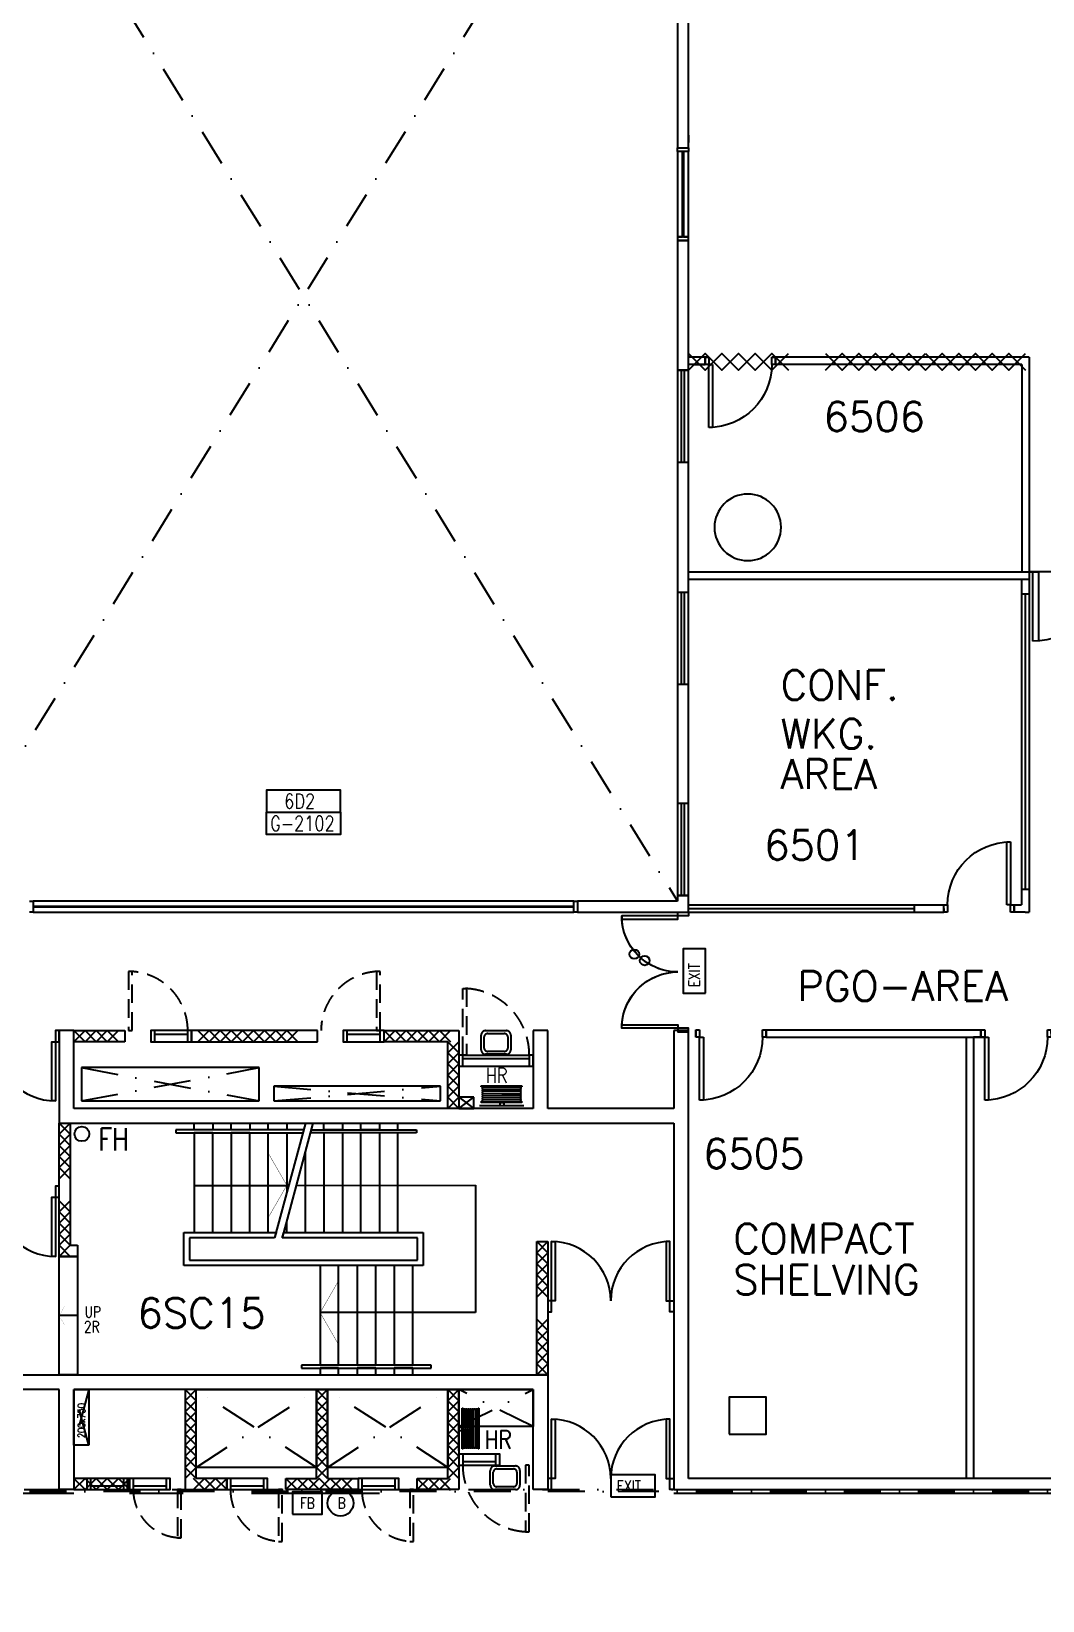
# Model space of a CAD drawing. Header units: millimetres. Extents: x -68474 to 336700, y -113450 to 53663.
# Drawn here: x 104325 to 117983, y -19700 to 1500 of the extents above; entities that cross this region are included whole.
import ezdxf

# ---------------------------------------------------------------- set-up
doc = ezdxf.new("R2010")
doc.units = ezdxf.units.MM
doc.header["$LTSCALE"] = 1000
for name, pattern in [('S3148a$0$DASHDOT', [1, 0.5, -0.25, 0, -0.25]), ('S3148a$0$HIDDEN', [0.375, 0.25, -0.125]), ('s5147a$0$DASHDOT', [1, 0.5, -0.25, 0, -0.25])]:
    doc.linetypes.add(name, pattern=pattern)
for name, color, linetype in [('S3148a$0$10', 7, 'Continuous'), ('S3148a$0$11', 14, 'Continuous'), ('S3148a$0$17', 1, 'Continuous'), ('S3148a$0$20', 7, 'Continuous'), ('S3148a$0$22', 7, 'Continuous'), ('S3148a$0$23', 7, 'Continuous'), ('S3148a$0$25', 7, 'Continuous'), ('S3148a$0$30', 14, 'Continuous'), ('S3148a$0$49', 7, 'Continuous'), ('S3148a$0$56', 7, 'Continuous'), ('S3148a$0$6', 7, 'Continuous'), ('S3148a$0$7', 7, 'Continuous'), ('S3148a$0$bc-n-dr', 7, 'Continuous'), ('S3148a$0$bc-wall', 4, 'Continuous'), ('S3148a$0$NCONWALL', 7, 'Continuous'), ('S3148a$0$ROOM-NO', 4, 'Continuous'), ('s5147a$0$25', 7, 'Continuous'), ('s5147a$0$9', 7, 'Continuous')]:
    doc.layers.add(name, color=color, linetype=linetype)
doc.styles.add('S3148a$0$STANDARD', font='SIMPLEX')

# ---------------------------------------------------------------- blocks, each defined once
blk = doc.blocks.new('S3148a$0$ARROW')
at = {"layer": 'S3148a$0$7', "color": 3, "linetype": 'Continuous', "const_width": 0.005}
blk.add_lwpolyline([(-0.433, 0.25), (0, 0), (0.433, 0.25)], dxfattribs=at)
blk = doc.blocks.new('S3148a$0$D1700B')
at = {"layer": 'S3148a$0$30', "color": 14, "linetype": 'Continuous'}
for points in [[(0, 0), (0.05, 0), (0.05, 0.95), (0.1, 0.95), (0.1, 0.15), (0, 0.15), (0, 0)], [(1.7, 0), (1.65, 0), (1.65, 0.95), (1.6, 0.95), (1.6, 0.15), (1.7, 0.15), (1.7, 0)]]:
    blk.add_lwpolyline(points, dxfattribs=at)
for centre, start, end in [((0.05, 0.15), 0, 90), ((1.650003, 0.15), 90, 180)]:
    blk.add_arc(centre, 0.800001, start, end, dxfattribs=at)
blk = doc.blocks.new('S3148a$0$CHAT15')
at = {"layer": 'S3148a$0$22', "color": 14, "linetype": 'Continuous'}
for points in [[(0, 0), (0.15, 0.15), (0.3, 0), (0.45, 0.15), (0.6, 0), (0.75, 0.15)], [(0, 0.15), (0.15, 0), (0.3, 0.15), (0.45, 0), (0.6, 0.15), (0.75, 0)]]:
    blk.add_lwpolyline(points, dxfattribs=at)
blk = doc.blocks.new('S3148a$0$HR')
at = {"layer": 'S3148a$0$56', "color": 1, "linetype": 'S3148a$0$HIDDEN'}
for p, q in [((-0.3, 0), (0.3, 0)), ((0.249, -0.0595), (-0.2491, -0.0671)), ((0.249, -0.0863), (-0.2491, -0.0939)), ((0.249, -0.1131), (-0.2491, -0.1207)), ((0.249, -0.1399), (-0.2491, -0.1475)), ((0.249, -0.1667), (-0.2491, -0.1743)), ((-0.2491, -0.201), (0.249, -0.1934)), ((0.249, -0.2202), (-0.2491, -0.2278)), ((0.249, -0.247), (-0.2491, -0.2546))]:
    blk.add_line(p, q, dxfattribs=at)
for points in [[(-0.275, -0.0575), (-0.275, -0.045), (0.275, -0.045), (0.275, -0.0575)], [(0.02, -0.0001), (0.02, -0.045), (-0.03, -0.045), (-0.03, -0.0001)], [(0.275, -0.2575), (0.275, -0.27), (-0.275, -0.27), (-0.275, -0.2575)]]:
    blk.add_lwpolyline(points, close=True, dxfattribs=at)
for centre, start, end in [((-0.2491, -0.08055), 89.999978, 269.999972), ((-0.2491, -0.107336), 89.999978, 269.999972), ((-0.2491, -0.134122), 89.999978, 269.999972), ((-0.2491, -0.160907), 89.999978, 269.999972), ((-0.2491, -0.187693), 89.999978, 269.999972), ((-0.2491, -0.214479), 89.999978, 269.999972), ((0.249, -0.07295), 270.000028, 90.000022), ((0.249, -0.099736), 270.000028, 90.000022), ((0.249, -0.126522), 270.000028, 90.000022), ((0.249, -0.153307), 270.000028, 90.000022), ((0.249, -0.180093), 270.000028, 90.000022), ((0.249, -0.206879), 270.000028, 90.000022), ((-0.2491, -0.241265), 89.999978, 269.999972), ((0.249, -0.233665), 270.000028, 90.000022)]:
    blk.add_arc(centre, 0.013393, start, end, dxfattribs=at)
blk = doc.blocks.new('S3148a$0$CSINK')
at = {"layer": 'S3148a$0$49', "linetype": 'S3148a$0$HIDDEN'}
for p, q in [((0, 0.075), (0, 0.325)), ((0.05, 0.1063), (0.05, 0.2938)), ((0.075, 0.4), (0.425, 0.4)), ((0.11, 0.35), (0.39, 0.35)), ((0.45, 0.2938), (0.45, 0.1063)), ((0.5, 0.325), (0.5, 0.075)), ((0.425, 0), (0.075, 0)), ((0.39, 0.05), (0.11, 0.05))]:
    blk.add_line(p, q, dxfattribs=at)
for points in [[(0.11, 0.350001, 0.03065), (0.102177, 0.34952, 0.030839), (0.094471, 0.348085, 0.030964), (0.08706, 0.345726, 0.031496), (0.08, 0.342465, 0.031724), (0.0735, 0.338394, 0.032492), (0.067574, 0.333526, 0.032773), (0.06242, 0.328016, 0.033593), (0.058039, 0.321876, 0.033855), (0.054579, 0.315297, 0.034491), (0.052045, 0.30831, 0.03465), (0.050517, 0.301101, 0.034891), (0.05, 0.293751)], [(0.450002, 0.293751, 0.034891), (0.449485, 0.301101, 0.03465), (0.447957, 0.30831, 0.034491), (0.445423, 0.315297, 0.033855), (0.441963, 0.321876, 0.033593), (0.437582, 0.328016, 0.032773), (0.432428, 0.333526, 0.032492), (0.426502, 0.338394, 0.031724), (0.420002, 0.342465, 0.031496), (0.412942, 0.345726, 0.030964), (0.405531, 0.348085, 0.030839), (0.397825, 0.34952, 0.03065), (0.390002, 0.350001)], [(0.05, 0.10625, 0.034891), (0.050517, 0.0989, 0.03465), (0.052045, 0.091692, 0.034491), (0.054579, 0.084705, 0.033855), (0.058039, 0.078125, 0.033593), (0.06242, 0.071985, 0.032773), (0.067574, 0.066476, 0.032492), (0.0735, 0.061608, 0.031724), (0.08, 0.057536, 0.031496), (0.08706, 0.054276, 0.030964), (0.094471, 0.051917, 0.030839), (0.102177, 0.050482, 0.03065), (0.11, 0.05)], [(0.390002, 0.05, 0.03065), (0.397825, 0.050482, 0.030839), (0.405531, 0.051917, 0.030964), (0.412942, 0.054276, 0.031496), (0.420002, 0.057536, 0.031724), (0.426502, 0.061608, 0.032492), (0.432428, 0.066476, 0.032773), (0.437582, 0.071985, 0.033593), (0.441963, 0.078125, 0.033855), (0.445423, 0.084705, 0.034491), (0.447957, 0.091692, 0.03465), (0.449485, 0.0989, 0.034891), (0.450002, 0.10625)]]:
    blk.add_lwpolyline(points, format="xyb", dxfattribs=at)
for centre, start, end in [((0.075, 0.325001), 90, 180), ((0.425002, 0.325001), 0, 90), ((0.075, 0.075), 180, 270), ((0.425002, 0.075), 270, 0)]:
    blk.add_arc(centre, 0.075, start, end, dxfattribs=at)
blk = doc.blocks.new('S3148a$0$H900')
at = {"layer": 'S3148a$0$22', "color": 1, "linetype": 'Continuous'}
for points in [[(0, 0), (0.15, 0.15), (0.3, 0), (0.45, 0.15), (0.6, 0), (0.75, 0.15), (0.9, 0)], [(0, 0.15), (0.15, 0), (0.3, 0.15), (0.45, 0), (0.6, 0.15), (0.75, 0), (0.9, 0.15)]]:
    blk.add_lwpolyline(points, dxfattribs=at)
blk = doc.blocks.new('S3148a$0$STCODE')
at = {"layer": 'S3148a$0$10', "color": 14, "linetype": 'Continuous'}
blk.add_lwpolyline([(0.5, 0), (0.5, 0.3), (-0.5, 0.3), (-0.5, 0), (0.5, 0), (0.5, -0.3), (-0.5, -0.3), (-0.5, 0)], dxfattribs=at)
at = {"layer": 'S3148a$0$10', "color": 14, "linetype": 'Continuous', "style": 'S3148a$0$STANDARD', "width": 0.8}
for tag, p in [('TAG2', (-0.3704, 0.05)), ('TAG1', (-0.4498, -0.25))]:
    blk.add_attdef(tag, p, '', height=0.2, dxfattribs=at)
blk = doc.blocks.new('S3148a$0$AP')
at = {"layer": 'S3148a$0$30', "color": 14, "linetype": 'Continuous'}
blk.add_line((0.05, 0.05), (0.5, 0.05), dxfattribs=at)
for points in [[(0, 0), (0.55, 0), (0.55, 0.15), (0, 0.15)], [(0.05, 0), (0.5, 0), (0.5, 0.15), (0.05, 0.15)]]:
    blk.add_lwpolyline(points, close=True, dxfattribs=at)
blk = doc.blocks.new('S3148a$0$H1200')
at = {"layer": 'S3148a$0$22', "color": 14, "linetype": 'Continuous'}
for points in [[(0, 0), (0.15, 0.15), (0.3, 0), (0.45, 0.15), (0.6, 0), (0.75, 0.15), (0.9, 0), (1.05, 0.15), (1.2, 0)], [(0, 0.15), (0.15, 0), (0.3, 0.15), (0.45, 0), (0.6, 0.15), (0.75, 0), (0.9, 0.15), (1.05, 0), (1.2, 0.15)]]:
    blk.add_lwpolyline(points, dxfattribs=at)
blk = doc.blocks.new('S3148a$0$H750')
at = {"layer": 'S3148a$0$22', "color": 1, "linetype": 'Continuous'}
for points in [[(0, 0.15), (0.15, 0), (0.3, 0.15), (0.45, 0), (0.6, 0.15), (0.75, 0)], [(0, 0), (0.15, 0.15), (0.3, 0), (0.45, 0.15), (0.6, 0), (0.75, 0.15)]]:
    blk.add_lwpolyline(points, dxfattribs=at)
blk = doc.blocks.new('S3148a$0$H450')
at = {"layer": 'S3148a$0$22', "color": 1, "linetype": 'Continuous'}
for points in [[(0, 0.15), (0.15, 0), (0.3, 0.15), (0.45, 0)], [(0, 0), (0.15, 0.15), (0.3, 0), (0.45, 0.15)]]:
    blk.add_lwpolyline(points, dxfattribs=at)
blk = doc.blocks.new('S3148a$0$H1350')
at = {"layer": 'S3148a$0$22', "color": 1, "linetype": 'Continuous'}
for points in [[(0, 0), (0.15, 0.15), (0.3, 0), (0.45, 0.15), (0.6, 0), (0.75, 0.15), (0.9, 0), (1.05, 0.15), (1.2, 0), (1.35, 0.15)], [(0, 0.15), (0.15, 0), (0.3, 0.15), (0.45, 0), (0.6, 0.15), (0.75, 0), (0.9, 0.15), (1.05, 0), (1.2, 0.15), (1.35, 0)]]:
    blk.add_lwpolyline(points, dxfattribs=at)
blk = doc.blocks.new('S3148a$0$H600')
at = {"layer": 'S3148a$0$22', "color": 14, "linetype": 'Continuous'}
for points in [[(0, 0), (0.15, 0.15), (0.3, 0), (0.45, 0.15), (0.6, 0)], [(0, 0.15), (0.15, 0), (0.3, 0.15), (0.45, 0), (0.6, 0.15)]]:
    blk.add_lwpolyline(points, dxfattribs=at)
blk = doc.blocks.new('S3148a$0$FBB')
at = {"layer": 'S3148a$0$56', "color": 1, "linetype": 'Continuous'}
blk.add_lwpolyline([(0, 0), (0.4, 0), (0.4, 0.3), (0, 0.3)], close=True, dxfattribs=at)
blk.add_circle((0.649901, 0.1497), 0.175, dxfattribs=at)
at = {"layer": 'S3148a$0$56', "color": 1, "linetype": 'Continuous', "style": 'S3148a$0$STANDARD', "width": 0.8}
for s, p in [('FB', (0.1007, 0.0747)), ('B', (0.6102, 0.0747))]:
    blk.add_text(s, height=0.15, dxfattribs=at).set_placement(p)
blk = doc.blocks.new('S3148a$0$EXIT')
at = {"layer": 'S3148a$0$56', "color": 1, "linetype": 'Continuous'}
blk.add_lwpolyline([(0, 0), (0.6, 0), (0.6, 0.3), (0, 0.3)], close=True, dxfattribs=at)
at = {"layer": 'S3148a$0$56', "color": 1, "linetype": 'Continuous', "style": 'S3148a$0$STANDARD', "width": 0.8}
blk.add_text('EXIT', height=0.15, dxfattribs=at).set_placement((0.0816, 0.0747))
blk = doc.blocks.new('S3148a$0$D950A')
at = {"layer": 'S3148a$0$17', "color": 14, "linetype": 'Continuous'}
blk.add_line((0.95, 0.05), (0.95, 0), dxfattribs=at)
at = {"layer": 'S3148a$0$30', "color": 14, "linetype": 'Continuous'}
for p, q in [((0.1, 0.95), (0.05, 0.95)), ((0.05, 0.95), (0.05, 0.1)), ((0.1, 0.1), (0.1, 0.95)), ((0.05, 0.1), (0, 0.1)), ((0, 0.1), (0, 0)), ((0, 0), (0.05, 0)), ((0.05, 0), (0.05, 0.1)), ((0.05, 0.1), (0.1, 0.1)), ((0.95, 0.1), (0.9, 0.1)), ((0.9, 0.1), (0.9, 0)), ((0.9, 0), (0.95, 0)), ((0.95, 0), (0.95, 0.1))]:
    blk.add_line(p, q, dxfattribs=at)
for points in [[(0, 0), (0, 0.1)], [(0.95, 0), (0.95, 0.1)]]:
    blk.add_lwpolyline(points, dxfattribs=at)
blk.add_ellipse((0.05, 0.1), major_axis=(0.601, 0.601), ratio=1, start_param=5.497787, end_param=7.068583, dxfattribs=at)

msp = doc.modelspace()

# ---------------------------------------------------------------- linework, layer by layer
at = {"layer": 'S3148a$0$11', "linetype": 'Continuous'}
for p, q in [((104900.1, -11999.9), (104700.1, -11999.9)), ((104700.1, -11999.9), (104700.1, -13249.9)), ((104900.1, -13049.9), (104900.1, -11999.9)), ((104900.1, -11999.9), (105587.6, -11999.9)), ((104900.1, -12149.9), (104900.1, -11999.9)), ((105587.6, -11999.9), (105587.6, -12149.9)), ((108187.6, -11999.9), (106487.6, -11999.9)), ((106487.6, -11999.9), (106487.6, -12149.9)), ((108187.6, -11999.9), (106487.6, -11999.9)), ((106487.6, -11999.9), (106487.6, -12149.9)), ((108187.6, -11999.9), (106487.6, -11999.9)), ((106487.6, -11999.9), (106487.6, -12149.9)), ((108187.6, -12149.9), (108187.6, -11999.9)), ((108187.6, -12149.9), (108187.6, -11999.9)), ((108187.6, -12149.9), (108187.6, -11999.9)), ((109087.6, -12149.9), (109087.6, -11999.9)), ((109087.6, -11999.9), (110100.1, -11999.9)), ((110100.1, -11999.9), (110100.1, -13049.9)), ((111300.1, -11999.9), (111100.1, -11999.9)), ((111100.1, -11999.9), (111100.1, -13049.9)), ((111300.1, -13049.9), (111300.1, -11999.9)), ((113200.1, -11999.9), (113000.1, -11999.9)), ((113000.1, -11999.9), (113000.1, -13049.9)), ((113200.1, -11999.9), (113000.1, -11999.9)), ((113200.1, -11999.9), (113000.1, -11999.9)), ((113200.1, -11999.9), (113000.1, -11999.9)), ((113200, -18050), (113200.1, -11999.9)), ((113200.1, -13023), (113200.1, -11999.9)), ((105587.6, -12149.9), (104900.1, -12149.9)), ((106487.6, -12149.9), (108187.6, -12149.9)), ((106487.6, -12149.9), (108187.6, -12149.9)), ((106487.6, -12149.9), (108187.6, -12149.9)), ((109950.1, -12149.9), (109087.6, -12149.9)), ((109950.1, -13049.9), (109950.1, -12149.9)), ((107400.1, -12499.9), (105000.1, -12499.9)), ((105000.1, -12499.9), (105000.1, -12949.9)), ((107400.1, -12949.9), (107400.1, -12499.9)), ((113200.1, -12311.4), (113200.5, -12310.9)), ((109850.1, -12749.9), (107600.1, -12749.9)), ((107600.1, -12749.9), (107600.1, -12949.9)), ((109850.1, -12949.9), (109850.1, -12749.9)), ((110300.1, -12899.9), (110100.1, -12899.9)), ((110100.1, -12899.9), (110100.1, -13049.9)), ((110300.1, -13049.9), (110300.1, -12899.9)), ((111100.1, -13049.9), (104900.1, -13049.9)), ((105000.1, -12949.9), (107400.1, -12949.9)), ((107600.1, -12949.9), (109850.1, -12949.9)), ((110100.1, -13049.9), (109950.1, -13049.9)), ((110100.1, -13049.9), (110300.1, -13049.9)), ((113000.1, -13049.9), (111300.1, -13049.9)), ((104700.1, -13249.9), (113000.1, -13249.9)), ((104700.1, -13249.9), (104850.1, -13249.9)), ((104700.1, -15049.9), (104700.1, -13249.9)), ((104850.1, -13249.9), (104850.1, -14899.9)), ((113000.1, -13249.9), (113000.1, -18199.9)), ((104950.1, -15049.9), (104700.1, -15049.9)), ((104850.1, -14899.9), (104950.1, -14899.9)), ((104950.1, -14899.9), (104950.1, -15049.9)), ((111150.1, -14849.9), (111300.1, -14849.9)), ((111150.1, -16649.9), (111150.1, -14849.9)), ((111300.1, -14849.9), (111300.1, -16649.9)), ((102999.5, -16649.9), (111300.1, -16649.9)), ((111300.1, -16649.9), (111150.1, -16649.9)), ((111300.1, -16649.9), (111300.1, -18199.9)), ((104700.1, -16849.9), (102999.5, -16849.9)), ((104700.1, -18199.9), (104700.1, -16849.9)), ((111100.1, -16849.9), (104900.1, -16849.9)), ((104900.1, -16849.9), (104900.1, -18199.9)), ((104900.1, -16849.9), (105100.1, -16849.9)), ((104900.1, -17599.9), (104900.1, -16849.9)), ((105100.1, -16849.9), (105100.1, -17599.9)), ((106550.1, -16849.9), (106400.1, -16849.9)), ((106400.1, -16849.9), (106400.1, -18049.9)), ((106550.1, -18049.9), (106550.1, -16849.9)), ((106550.1, -16849.9), (108175.1, -16849.9)), ((106550.1, -17899.9), (106550.1, -16849.9)), ((108175.1, -18049.9), (108175.1, -16849.9)), ((108175.1, -16849.9), (108325.1, -16849.9)), ((108175.1, -16849.9), (108175.1, -17899.9)), ((108325.1, -16849.9), (109950.1, -16849.9)), ((108325.1, -17899.9), (108325.1, -16849.9)), ((108325.1, -16849.9), (108325.1, -18049.9)), ((109950.1, -16849.9), (109950.1, -17899.9)), ((109950.1, -18049.9), (109950.1, -16849.9)), ((109950.1, -16849.9), (110100.1, -16849.9)), ((110100.1, -16849.9), (110100.1, -18049.9)), ((110100.1, -16849.9), (111100.1, -16849.9)), ((110100.1, -17349.9), (110100.1, -16849.9)), ((111100.1, -18199.9), (111100.1, -16849.9)), ((111100.1, -16849.9), (111100.1, -17349.9)), ((111100.1, -17349.9), (110100.1, -17349.9)), ((105100.1, -17599.9), (104900.1, -17599.9)), ((108175.1, -17899.9), (106550.1, -17899.9)), ((109950.1, -17899.9), (108325.1, -17899.9)), ((104900.1, -18199.9), (104700.1, -18199.9)), ((105650.1, -18049.9), (104900.1, -18049.9)), ((104900.1, -18049.9), (104900.1, -18199.9)), ((104900.1, -18199.9), (105650.1, -18199.9)), ((105650.1, -18199.9), (105650.1, -18049.9)), ((106400.1, -18049.9), (106400.1, -18199.9)), ((106400.1, -18199.9), (106550.1, -18199.9)), ((106962.6, -18049.9), (106550.1, -18049.9)), ((106550.1, -18199.9), (106962.6, -18199.9)), ((106962.6, -18199.9), (106962.6, -18049.9)), ((107762.6, -18199.9), (107762.6, -18049.9)), ((107762.6, -18049.9), (108175.1, -18049.9)), ((108737.6, -18199.9), (107762.6, -18199.9)), ((108325.1, -18049.9), (108737.6, -18049.9)), ((108737.6, -18049.9), (108737.6, -18199.9)), ((109537.6, -18199.9), (109537.6, -18049.9)), ((109537.6, -18049.9), (109950.1, -18049.9)), ((109950.1, -18199.9), (109537.6, -18199.9)), ((110100.1, -18199.9), (109950.1, -18199.9)), ((110100.1, -18049.9), (110100.1, -18199.9)), ((111300.1, -18199.9), (111100.1, -18199.9)), ((113000.1, -18199.9), (113200, -18199.9))]:
    msp.add_line(p, q, dxfattribs=at)
at = {"layer": 'S3148a$0$11', "linetype": 'S3148a$0$DASHDOT'}
for p, q in [((105000.1, -12949.9), (107400.1, -12499.9)), ((105000.1, -12499.9), (107400.1, -12949.9)), ((107600.1, -12949.9), (109850.1, -12749.9)), ((107600.1, -12749.9), (109850.1, -12949.9)), ((110100.1, -12899.9), (110300.1, -13049.9)), ((110100.1, -13049.9), (110300.1, -12899.9)), ((105100.1, -17599.9), (104900.1, -16849.9)), ((105100.1, -16849.9), (104900.1, -17599.9)), ((108175.1, -17899.9), (106550.1, -16849.9)), ((106550.1, -17899.9), (108175.1, -16849.9)), ((109950.1, -17899.9), (108325.1, -16849.9)), ((108325.1, -17899.9), (109950.1, -16849.9)), ((111100.1, -17349.9), (110100.1, -16849.9)), ((110100.1, -17349.9), (111100.1, -16849.9))]:
    msp.add_line(p, q, dxfattribs=at)
at = {"layer": 'S3148a$0$17', "linetype": 'Continuous'}
msp.add_line((113200, 100), (113200, 0), dxfattribs=at)
at = {"layer": 'S3148a$0$17'}
for p, q in [((113475, -2900), (113200.4, -2900)), ((113475, -2900), (113250, -2900)), ((113425, -3000), (113425, -2900)), ((117800, -2900), (114325, -2900)), ((114375, -3000), (114375, -2900)), ((117800, -2900), (117800, -5800)), ((113525, -3000), (113200.4, -3000)), ((113525, -3000), (113250, -3000)), ((113250, -3000), (113425, -3000)), ((113525, -3000), (113425, -3000)), ((117700, -3000), (114325, -3000)), ((117700, -3000), (117700, -5800)), ((113200.6, -5800), (117928.1, -5800)), ((113200.6, -5900), (117799, -5900)), ((117699, -5900), (117699, -10300)), ((119200, -5800), (117799, -5800)), ((117799, -5800), (117799, -5900)), ((117799, -5800), (117799, -5900)), ((117799, -5900), (117799, -10400)), ((117850, -5800), (117800, -5800)), ((117699, -6100), (117799, -6100)), ((117749, -6100), (117749, -10088)), ((117799, -9038.1), (117799, -9366.6)), ((117699, -10088.6), (117799, -10088.6)), ((113200.5, -10300), (116699, -10300)), ((113200.5, -10350), (116249, -10350)), ((116249, -10300), (116249, -10400)), ((116649, -10400), (116649, -10300)), ((117599, -10300), (117599, -10400)), ((117599, -10300), (117599, -10400)), ((117599, -10400), (117599, -10300)), ((117599, -10300), (117599, -10400)), ((117599, -10300), (117599, -10400)), ((117599, -10400), (117599, -10300)), ((117599, -10400), (117599, -10300)), ((117599, -10300), (117699, -10300)), ((113200.5, -10400), (116249, -10400)), ((116249, -10400), (116649, -10400)), ((117749, -10400), (117599, -10400)), ((117749, -10400), (117799, -10400)), ((114250.6, -11988), (117150.1, -11988)), ((114250.6, -12088), (114250.6, -11988)), ((114250.6, -12088), (114250.6, -11988)), ((116950.1, -11988), (117150.1, -11988)), ((117150.1, -12088), (117150.1, -11988)), ((117150.1, -12088), (117150.1, -11988)), ((117150.1, -11988), (117150.1, -12088)), ((117150.1, -12088), (117150.1, -11988)), ((117150.1, -12088), (117150.1, -11988)), ((117150.1, -11988), (117150.1, -12088)), ((117150.1, -11988), (117150.1, -12088)), ((114250.6, -12088), (117150.1, -12088)), ((116950.1, -12088), (116950.1, -18050)), ((117050.1, -12088), (117050.1, -18050)), ((117050.1, -12088), (117250.1, -12088)), ((117150.1, -12088), (117050.1, -12088))]:
    msp.add_line(p, q, dxfattribs=at)
at = {"layer": 'S3148a$0$20', "linetype": 'Continuous'}
for p, q in [((113050.4, 1675.1), (113050.4, -74.9)), ((113200.4, -74.9), (113200.4, 1675.1)), ((113050.4, -74.9), (113200.4, -74.9)), ((113200.4, -1324.9), (113050.4, -1324.9)), ((113050.4, -1324.9), (113050.4, -3074.9)), ((113200.4, -3074.9), (113200.4, -1324.9)), ((113200.2, -3075), (113200.2, -2850)), ((113050.4, -3074.9), (113200.4, -3074.9)), ((113200.4, -4324.9), (113050.4, -4324.9)), ((113050.4, -4324.9), (113050.4, -6074.9)), ((113200.4, -6074.9), (113200.4, -4324.9)), ((113050.4, -6074.9), (113200.4, -6074.9)), ((113200.4, -7324.9), (113050, -7324.9)), ((113050, -7324.9), (113050, -8924.9)), ((113200.4, -8924.9), (113200.4, -7324.9)), ((113050, -8924.9), (113200.4, -8924.9)), ((113200.5, -10174.9), (113050, -10174.9)), ((113050, -10174.9), (113050, -10249.9)), ((113200.5, -10174.9), (113050, -10174.9)), ((113050, -10174.9), (113050, -10249.9)), ((113050, -10174.9), (113050, -10249.9)), ((113200.5, -10174.9), (113050, -10174.9)), ((113200.5, -10174.9), (113050, -10174.9)), ((113050, -10174.9), (113050, -10249.9)), ((113050, -10174.9), (113050, -10249.9)), ((113200.5, -10174.9), (113050, -10174.9)), ((113050, -10174.9), (113050, -10249.9)), ((113200.5, -10174.9), (113050, -10174.9)), ((113200.5, -10174.9), (113050, -10174.9)), ((113050, -10174.9), (113050, -10249.9)), ((113050, -10174.9), (113050, -10249.9)), ((113200.5, -10174.9), (113050, -10174.9)), ((113200.5, -10249.9), (113200.5, -10174.9)), ((113200.5, -10249.9), (113200.5, -10174.9)), ((113200.5, -10249.9), (113200.5, -10174.9)), ((113200.5, -10249.9), (113200.5, -10174.9)), ((113200.5, -10249.9), (113200.5, -10174.9)), ((113200.5, -10400), (113200.5, -10174.9)), ((113200.5, -10249.9), (113200.5, -10174.9)), ((113200.5, -10249.9), (113200.5, -10174.9)), ((113050, -10249.9), (111700, -10249.9)), ((111700, -10249.9), (111700, -10400)), ((111700, -10400), (113200.5, -10400)), ((113199.8, -18199.9), (126775, -18199.8)), ((125925.2, -18049.9), (113200.6, -18050))]:
    msp.add_line(p, q, dxfattribs=at)
at = {"layer": 'S3148a$0$23', "linetype": 'S3148a$0$DASHDOT'}
for p, q in [((102950.1, 6100.1), (113051.1, -10249.9)), ((113051.1, 6100.1), (102950.1, -10249.9))]:
    msp.add_line(p, q, dxfattribs=at)
at = {"layer": 'S3148a$0$23', "linetype": 'Continuous'}
for p, q in [((113050.4, -74.9), (113200.4, -74.9)), ((113050.4, -124.9), (113050.4, -74.9)), ((113120.4, -124.9), (113050.4, -124.9)), ((113050.4, -124.9), (113050.4, -1274.9)), ((113200.4, -124.9), (113050.4, -124.9)), ((113120.4, -1274.9), (113120.4, -124.9)), ((113200.4, -124.9), (113130.4, -124.9)), ((113130.4, -124.9), (113130.4, -1274.9)), ((113200.4, -74.9), (113200.4, -124.9)), ((113200.4, -1274.9), (113200.4, -124.9)), ((113050.4, -1274.9), (113120.4, -1274.9)), ((113200.4, -1274.9), (113050.4, -1274.9)), ((113050.4, -1274.9), (113050.4, -1324.9)), ((113050.4, -1324.9), (113200.4, -1324.9)), ((113130.4, -1274.9), (113200.4, -1274.9)), ((113200.4, -1324.9), (113200.4, -1274.9)), ((104300.2, -10249.9), (104350.2, -10249.9)), ((111650, -10249.9), (104350.2, -10249.9)), ((104350.2, -10249.9), (104350.2, -10319.9)), ((104350.2, -10249.9), (104350.2, -10400)), ((104350.2, -10319.9), (111650, -10319.9)), ((111650, -10330), (104350.2, -10330)), ((104350.2, -10330), (104350.2, -10399.9)), ((111650, -10319.9), (111650, -10249.9)), ((111650, -10399.9), (111650, -10249.9)), ((111650, -10249.9), (111700, -10249.9)), ((111650, -10399.9), (111650, -10330)), ((111700, -10249.9), (111700, -10399.9)), ((104350.2, -10400), (104300.2, -10400)), ((104350.2, -10399.9), (111650, -10399.9)), ((111700, -10399.9), (111650, -10399.9))]:
    msp.add_line(p, q, dxfattribs=at)
at = {"layer": 'S3148a$0$25', "linetype": 'Continuous'}
for p, q in [((108001, -13339.9), (106275.1, -13339.9)), ((106275.1, -13339.9), (106275.1, -13379.9)), ((106525.1, -13249.9), (106775.1, -13249.9)), ((106525.1, -13339.9), (106525.1, -13249.9)), ((106775.1, -13339.9), (106525.1, -13339.9)), ((106775.1, -13249.9), (106775.1, -13339.9)), ((107025.1, -13249.9), (107275.1, -13249.9)), ((107025.1, -13339.9), (107025.1, -13249.9)), ((107275.1, -13339.9), (107025.1, -13339.9)), ((107275.1, -13249.9), (107275.1, -13339.9)), ((107525.1, -13249.9), (107775.1, -13249.9)), ((107525.1, -13339.9), (107525.1, -13249.9)), ((107775.1, -13339.9), (107525.1, -13339.9)), ((108025.1, -13249.9), (107609.8, -14799.9)), ((108128.5, -13249.9), (107713.2, -14799.9)), ((107775.1, -13249.9), (107775.1, -13339.9)), ((108104.4, -13339.9), (109525.1, -13339.9)), ((108275.1, -13249.9), (108525.1, -13249.9)), ((108275.1, -13339.9), (108275.1, -13249.9)), ((108525.1, -13339.9), (108275.1, -13339.9)), ((108525.1, -13249.9), (108525.1, -13339.9)), ((108775.1, -13249.9), (109025.1, -13249.9)), ((108775.1, -13339.9), (108775.1, -13249.9)), ((109025.1, -13339.9), (108775.1, -13339.9)), ((109025.1, -13249.9), (109025.1, -13339.9)), ((109275.1, -13339.9), (109275.1, -13249.9)), ((109525.1, -13339.9), (109525.1, -13379.9)), ((106275.1, -13379.9), (107990.3, -13379.9)), ((106775.1, -13379.9), (106525.1, -13379.9)), ((106525.1, -13379.9), (106525.1, -14724.9)), ((106775.1, -14724.9), (106775.1, -13379.9)), ((107275.1, -13379.9), (107025.1, -13379.9)), ((107025.1, -13379.9), (107025.1, -14724.9)), ((107275.1, -14724.9), (107275.1, -13379.9)), ((107525.1, -14724.9), (107525.1, -13379.9)), ((107775.1, -13379.9), (107775.1, -14183)), ((109525.1, -13379.9), (108093.7, -13379.9)), ((108275.1, -13379.9), (108275.1, -14724.9)), ((108775.1, -13379.9), (108525.1, -13379.9)), ((108525.1, -13379.9), (108525.1, -14724.9)), ((108775.1, -14724.9), (108775.1, -13379.9)), ((109275.1, -13379.9), (109025.1, -13379.9)), ((109025.1, -13379.9), (109025.1, -14724.9)), ((109275.1, -14724.9), (109275.1, -13379.9)), ((108025.1, -14724.9), (108025.1, -13635.8)), ((106525.1, -14090), (107775.1, -14089.9)), ((107903.4, -14089.9), (110325, -14089.7)), ((110325, -14089.7), (110325, -15809.6)), ((107775.1, -14724.9), (107775.1, -14568.9)), ((106385.1, -15174.9), (106385.1, -14724.9)), ((106385.1, -14724.9), (107629.9, -14724.9)), ((107609.8, -14799.9), (106460.1, -14799.9)), ((106460.1, -14799.9), (106460.1, -15099.9)), ((106525.1, -14724.9), (106775.1, -14724.9)), ((107025.1, -14724.9), (107275.1, -14724.9)), ((107629.9, -14724.9), (107609.8, -14799.9)), ((107713.2, -14799.9), (107733.3, -14724.9)), ((109540.1, -14799.9), (107713.2, -14799.9)), ((107733.3, -14724.9), (109615.1, -14724.9)), ((108525.1, -14724.9), (108775.1, -14724.9)), ((109025.1, -14724.9), (109275.1, -14724.9)), ((109540.1, -15099.9), (109540.1, -14799.9)), ((109615.1, -14724.9), (109615.1, -15174.9)), ((104700.1, -15049.9), (104950.1, -15049.9)), ((104700.1, -16649.9), (104700.1, -15049.9)), ((104950.1, -15049.9), (104950.1, -16649.9)), ((109615.1, -15174.9), (106385.1, -15174.9)), ((106460.1, -15099.9), (109540.1, -15099.9)), ((108475.1, -15174.9), (108225.1, -15174.9)), ((108225.1, -15174.9), (108225.1, -16519.9)), ((108475.1, -16519.9), (108475.1, -15174.9)), ((108975.1, -15174.9), (108725.1, -15174.9)), ((108725.1, -15174.9), (108725.1, -16519.9)), ((108975.1, -16519.9), (108975.1, -15174.9)), ((109475.1, -15174.9), (109225.1, -15174.9)), ((109225.1, -15174.9), (109225.1, -16519.9)), ((109475.1, -16519.9), (109475.1, -15174.9)), ((104950.1, -15849.9), (104700.1, -15849.9)), ((110325, -15809.6), (108225.1, -15810)), ((109725.1, -16519.9), (107975.1, -16519.9)), ((107975.1, -16519.9), (107975.1, -16559.9)), ((108225.1, -16519.9), (108475.1, -16519.9)), ((108725.1, -16519.9), (108975.1, -16519.9)), ((109225.1, -16519.9), (109475.1, -16519.9)), ((109725.1, -16559.9), (109725.1, -16519.9)), ((104950.1, -16649.9), (104700.1, -16649.9)), ((107975.1, -16559.9), (109725.1, -16559.9)), ((108475.1, -16559.9), (108225.1, -16559.9)), ((108225.1, -16559.9), (108225.1, -16649.9)), ((108225.1, -16649.9), (108475.1, -16649.9)), ((108475.1, -16649.9), (108475.1, -16559.9)), ((108975.1, -16559.9), (108725.1, -16559.9)), ((108725.1, -16559.9), (108725.1, -16649.9)), ((108725.1, -16649.9), (108975.1, -16649.9)), ((108975.1, -16649.9), (108975.1, -16559.9)), ((109475.1, -16559.9), (109225.1, -16559.9)), ((109225.1, -16559.9), (109225.1, -16649.9)), ((109225.1, -16649.9), (109475.1, -16649.9)), ((109475.1, -16649.9), (109475.1, -16559.9))]:
    msp.add_line(p, q, dxfattribs=at)
at = {"layer": 'S3148a$0$30', "linetype": 'Continuous'}
for p, q in [((113200.4, -3074.9), (113050, -3074.9)), ((113050, -3074.9), (113050, -10174.9)), ((113200.4, -10174.9), (113200.4, -3074.9)), ((113050, -10174.9), (113200.4, -10174.9)), ((113050, -10174.9), (113200.4, -10174.9)), ((113050, -10174.9), (113200.4, -10174.9)), ((113050, -10174.9), (113200.4, -10174.9)), ((113050, -10174.9), (113200.4, -10174.9)), ((113050, -10174.9), (113200.4, -10174.9)), ((113050, -10174.9), (113200.4, -10174.9)), ((113050, -10174.9), (113200.4, -10174.9)), ((110150.1, -12329.9), (110100.1, -12329.9)), ((110100.1, -12329.9), (110100.1, -12479.9)), ((110100.1, -12479.9), (110150.1, -12479.9)), ((110150.1, -12329.9), (111050.1, -12329.9)), ((110150.1, -12379.9), (110150.1, -12329.9)), ((110150.1, -12479.9), (110150.1, -12329.9)), ((111050.1, -12379.9), (110150.1, -12379.9)), ((110150.1, -12479.9), (111050.1, -12479.9)), ((111050.1, -12329.9), (111050.1, -12379.9)), ((111100.1, -12329.9), (111050.1, -12329.9)), ((111050.1, -12329.9), (111050.1, -12479.9)), ((111050.1, -12479.9), (111100.1, -12479.9)), ((111100.1, -12479.9), (111100.1, -12329.9)), ((104900.1, -17749.9), (104900.1, -18199.9))]:
    msp.add_line(p, q, dxfattribs=at)
at = {"layer": 'S3148a$0$30'}
for p, q in [((117850, -5800), (117928.1, -5800)), ((117850, -6737.5), (117850, -5800)), ((117928.1, -5800), (117928.1, -6737.5))]:
    msp.add_line(p, q, dxfattribs=at)
at = {"layer": 'S3148a$0$30', "linetype": 'S3148a$0$HIDDEN'}
for p, q in [((105687.6, -11199.9), (105637.6, -11199.9)), ((105637.6, -11199.9), (105637.6, -11999.9)), ((105687.6, -11999.9), (105687.6, -11199.9)), ((109037.6, -11199.9), (108987.6, -11199.9)), ((108987.6, -11199.9), (108987.6, -11999.9)), ((109037.6, -11999.9), (109037.6, -11199.9)), ((110150.1, -12329.9), (110150.1, -11429.9)), ((110150.1, -11429.9), (110200.1, -11429.9)), ((110200.1, -11429.9), (110200.1, -12329.9)), ((105637.6, -11999.9), (105687.6, -11999.9)), ((108987.6, -11999.9), (109037.6, -11999.9)), ((110200.1, -12329.9), (110150.1, -12329.9)), ((111050.1, -17869.9), (111000.1, -17869.9)), ((111000.1, -17869.9), (111000.1, -18769.9)), ((111050.1, -18769.9), (111050.1, -17869.9)), ((106350.1, -18199.9), (106300.1, -18199.9)), ((106300.1, -18199.9), (106300.1, -18849.9)), ((106350.1, -18849.9), (106350.1, -18199.9)), ((107712.6, -18199.9), (107662.6, -18199.9)), ((107662.6, -18199.9), (107662.6, -18899.9)), ((107712.6, -18899.9), (107712.6, -18199.9)), ((109487.6, -18199.9), (109437.6, -18199.9)), ((109437.6, -18199.9), (109437.6, -18899.9)), ((109487.6, -18899.9), (109487.6, -18199.9)), ((106300.1, -18849.9), (106350.1, -18849.9)), ((111000.1, -18769.9), (111050.1, -18769.9)), ((107662.6, -18899.9), (107712.6, -18899.9)), ((109437.6, -18899.9), (109487.6, -18899.9))]:
    msp.add_line(p, q, dxfattribs=at)
for centre, radius, start, end in [((105637.6, -11999.9), 800, 0, 90), ((109037.6, -11999.9), 800, 90, 180), ((110150.1, -12329.9), 900, 0, 90), ((111050.1, -17869.9), 900, 180, 270), ((106350.1, -18199.9), 650, 180, 270), ((107712.6, -18199.9), 700, 180, 270), ((109487.6, -18199.9), 700, 180, 270)]:
    msp.add_arc(centre, radius, start, end, dxfattribs=at)
at = {"layer": 'S3148a$0$30', "extrusion": (0, 0, -1)}
msp.add_ellipse((117850, -5800), major_axis=(-662.9, 662.9), ratio=1, start_param=2.3561945, end_param=3.9269908, dxfattribs=at)
at = {"layer": 'S3148a$0$30', "linetype": 'Continuous', "extrusion": (0, 0, -1)}
for centre, major_axis, start_param, end_param in [((113058, -10447.5), (-537.4, 537.4), 5.496206, 5.4977871), ((113058, -10447.5), (-537.4, 537.4), 5.4352465, 5.496206), ((113058, -10447.5), (-537.4, 537.4), 4.8528712, 5.4352465), ((113058, -10447.5), (-537.4, 537.4), 4.6988207, 4.8528712), ((113058, -10447.5), (-537.4, 537.4), 4.6505658, 4.6988207), ((113058, -10447.5), (-537.4, 537.4), 4.4795404, 4.6505658), ((113058, -11967.5), (537.4, 537.4), 3.9895353, 5.4977871), ((113058, -10447.5), (-537.4, 537.4), 3.9269908, 4.4795404), ((113058, -11967.5), (537.4, 537.4), 3.928572, 3.9895353), ((113058, -11967.5), (537.4, 537.4), 3.9269908, 3.928572)]:
    msp.add_ellipse(centre, major_axis=major_axis, ratio=1, start_param=start_param, end_param=end_param, dxfattribs=at)
at = {"layer": 'S3148a$0$56', "linetype": 'Continuous'}
msp.add_circle((105007, -13395.1), 100, dxfattribs=at)
at = {"layer": 'S3148a$0$6', "linetype": 'Continuous'}
msp.add_lwpolyline([(113750, -17450), (114250, -17450), (114250, -16950), (113750, -16950)], close=True, dxfattribs=at)
for start, end in [(0, 180), (180, 0)]:
    msp.add_arc((114000, -5200), 450, start, end, dxfattribs=at)
at = {"layer": 'S3148a$0$bc-n-dr'}
for centre in [(112468, -10967), (112609, -11053)]:
    msp.add_circle(centre, 65, dxfattribs=at)
at = {"layer": 'S3148a$0$bc-wall'}
msp.add_line((113200.1, -12165), (113200.1, -12015), dxfattribs=at)
at = {"layer": 'S3148a$0$NCONWALL'}
for p, q in [((113200.4, -3074.9), (113050, -3074.9)), ((113050.4, -3074.9), (113200.4, -3074.9)), ((113105.4, -4324.9), (113105.4, -3074.9)), ((113145.4, -4324.9), (113145.4, -3074.9)), ((113200.4, -4324.9), (113050.4, -4324.9)), ((113050.4, -6074.9), (113200.4, -6074.9)), ((113105.4, -7324.9), (113105.4, -6074.9)), ((113145.4, -7324.9), (113145.4, -6074.9)), ((113200.4, -7324.9), (113050, -7324.9)), ((113050, -8924.9), (113200.4, -8924.9)), ((113105.4, -10174.9), (113105.4, -8924.9)), ((113145.4, -10174.9), (113145.4, -8924.9))]:
    msp.add_line(p, q, dxfattribs=at)
at = {"layer": 's5147a$0$25', "color": 10, "linetype": 'Continuous'}
for p, q in [((89050.1, -18249.6), (104900.1, -18249.9)), ((105650.1, -18249.9), (106375.1, -18249.9)), ((107300.1, -18249.9), (109025.1, -18249.9)), ((113000.1, -18249.9), (129800, -18250))]:
    msp.add_line(p, q, dxfattribs=at)
at = {"layer": 's5147a$0$9', "color": 1, "linetype": 's5147a$0$DASHDOT'}
msp.add_lwpolyline([(89200, -42725), (89200, -18049.9), (89225, -18049.9), (89225, -18199.9), (126775, -18200), (126775, -18050), (126800.3, -18050), (126800.3, -18224.8), (89225, -18224.9), (89225, -42725)], dxfattribs=at)

# ---------------------------------------------------------------- block references
at = {"zscale": 1000}
for name, p, xscale, yscale in [('S3148a$0$H900', (113200.2, -2850), 1499.997, -1499.997), ('S3148a$0$H900', (115050, -2850), 1499.997, -1499.997), ('S3148a$0$H900', (116400.5, -2850), 1499.997, -1499.997), ('S3148a$0$H600', (104900.1, -12149.9), 999.9979999999999, 999.9979999999999), ('S3148a$0$H1350', (106575.1, -12149.9), 999.9979999999999, 999.9979999999999), ('S3148a$0$H1350', (106575.1, -12149.9), 999.9979999999999, 999.9979999999999), ('S3148a$0$H1350', (106575.1, -12149.9), 999.9979999999999, 999.9979999999999), ('S3148a$0$H900', (109087.6, -12149.9), 999.9979999999999, 999.9979999999999), ('S3148a$0$CSINK', (110400.1, -12319.9), 799.9970000000001, 799.9970000000001), ('S3148a$0$D1700B', (111300.1, -15799.9), 999.9979999999999, 999.9979999999999), ('S3148a$0$D1700B', (111300.1, -18199.9), 999.9979999999999, 999.9979999999999), ('S3148a$0$AP', (110100.1, -17869.9), 999.9979999999999, 999.9979999999999), ('S3148a$0$CSINK', (110523.6, -18200.9), 799.9970000000001, 799.9970000000001), ('S3148a$0$EXIT', (112150.1, -18299.9), 999.9979999999999, 999.9979999999999), ('S3148a$0$H750', (104900.1, -18199.9), 999.9979999999999, 999.9979999999999), ('S3148a$0$AP', (105075.1, -18199.9), 999.9979999999999, 999.9979999999999), ('S3148a$0$AP', (105650.1, -18199.9), 999.9979999999999, 999.9979999999999), ('S3148a$0$AP', (106962.6, -18199.9), 999.9979999999999, 999.9979999999999), ('S3148a$0$H900', (107762.6, -18199.9), 999.9979999999999, 999.9979999999999), ('S3148a$0$FBB', (107850.7, -18532.2), 999.9979999999999, 999.9979999999999), ('S3148a$0$AP', (108737.6, -18199.9), 999.9979999999999, 999.9979999999999), ('S3148a$0$H450', (109537.6, -18199.9), 999.9979999999999, 999.9979999999999)]:
    msp.add_blockref(name, p, dxfattribs=dict(at, xscale=xscale, yscale=yscale))
at = {"xscale": 999.9979999999999, "yscale": 999.9979999999999, "zscale": 1000}
msp.add_blockref('S3148a$0$STCODE', (108000.1, -9049.9), dxfattribs=at).add_auto_attribs({'TAG1': 'G-2102', 'TAG2': ' 6D2'})
at = {"zscale": 1000}
for name, p, xscale, yscale, rotation in [('S3148a$0$EXIT', (113429.9, -11492.9), 999.9979999999923, 999.9979999999923, 90), ('S3148a$0$D1700B', (104700.1, -11999.9), 999.9979999999999, 999.9979999999999, 180), ('S3148a$0$AP', (106487.6, -11999.9), 999.9979999999999, 999.9979999999999, 180), ('S3148a$0$AP', (109087.6, -11999.9), 999.9979999999999, 999.9979999999999, 180), ('S3148a$0$H900', (110100.1, -13049.9), 999.9979999999999, 999.9979999999999, 90), ('S3148a$0$H900', (110100.1, -13049.9), 999.9979999999999, 999.9979999999999, 90), ('S3148a$0$HR', (110675.9, -13016.8), 999.9979999999999, 999.9979999999999, 180), ('S3148a$0$CHAT15', (104700.1, -13249.9), 999.9979999999999, 999.9979999999999, 270), ('S3148a$0$ARROW', (107775.1, -14089.9), 999.9979999999999, 999.9979999999999, 90), ('S3148a$0$D1700B', (104700.1, -14099.9), 999.9979999999999, 999.9979999999999, 180), ('S3148a$0$CHAT15', (104850.1, -15049.9), 999.9979999999999, 999.9979999999999, 90), ('S3148a$0$CHAT15', (111150.1, -14849.9), 999.9979999999999, 999.9979999999999, 270), ('S3148a$0$ARROW', (108225.1, -15810), 999.9979999999999, 999.9979999999999, 270), ('S3148a$0$ARROW', (104700.1, -15849.9), 299.998, 299.998, 270), ('S3148a$0$CHAT15', (111300.1, -16649.9), 999.9979999999999, 999.9979999999999, 90), ('S3148a$0$H1200', (106550.1, -18049.9), 999.9979999999999, 999.9979999999999, 90), ('S3148a$0$H1200', (108325.1, -18049.9), 999.9979999999999, 999.9979999999999, 90), ('S3148a$0$H1200', (110100.1, -18049.9), 999.9979999999999, 999.9979999999999, 90), ('S3148a$0$HR', (110100.1, -17374.9), 999.9979999999999, 999.9979999999999, 90), ('S3148a$0$H450', (106962.6, -18049.9), 999.9979999999999, 999.9979999999999, 180)]:
    msp.add_blockref(name, p, dxfattribs=dict(at, xscale=xscale, yscale=yscale, rotation=rotation))
at = {"layer": 'S3148a$0$17', "zscale": 1000}
for p, xscale, yscale in [((113425, -2900), 999.9979999999999, -999.9979999999999), ((117599, -10400), -999.9979999999999, 999.9979999999999)]:
    msp.add_blockref('S3148a$0$D950A', p, dxfattribs=dict(at, xscale=xscale, yscale=yscale))
at = {"layer": 'S3148a$0$17', "xscale": -999.9979999999999, "yscale": 999.9979999999999, "zscale": 1000, "rotation": 180}
for p in [(113300.6, -11988), (117150.1, -11988)]:
    msp.add_blockref('S3148a$0$D950A', p, dxfattribs=at)
at = {"layer": 'S3148a$0$bc-n-dr', "xscale": -949.9980999999971, "yscale": 949.9980999999971, "zscale": 950, "rotation": 90}
msp.add_blockref('S3148a$0$D1700B', (113200.5, -10400), dxfattribs=at)

# ---------------------------------------------------------------- texts
at = {"layer": 'S3148a$0$11', "linetype": 'Continuous', "style": 'S3148a$0$STANDARD', "width": 0.8}
msp.add_text('200x750', height=100, rotation=90, dxfattribs=at).set_placement((105052.3, -17503.2))
at = {"layer": 'S3148a$0$25', "linetype": 'Continuous', "style": 'S3148a$0$STANDARD', "width": 0.8}
for s, p in [('UP', (105043.6, -15875)), ('2R', (105034.5, -16075.8))]:
    msp.add_text(s, height=150, dxfattribs=at).set_placement(p)
at = {"layer": 'S3148a$0$56', "linetype": 'Continuous', "style": 'S3148a$0$STANDARD', "width": 0.8}
for s, height, p in [('HR', 200, (110461.6, -12704.4)), ('FH', 300, (105230, -13619)), ('HR', 250, (110444.6, -17649.7))]:
    msp.add_text(s, height=height, dxfattribs=at).set_placement(p)
at = {"layer": 'S3148a$0$ROOM-NO', "style": 'S3148a$0$STANDARD'}
for s, p in [('6506 ', (115023.2, -3902.9)), ('CONF.', (114443.8, -7531.9)), ('WKG.', (114443.8, -8189.2)), ('AREA', (114443.8, -8733.5)), ('6501 ', (114221.6, -9693.5)), ('PGO-AREA', (114670, -11598.1)), ('6505 ', (113396.7, -13860.5)), ('COMPACT', (113803.7, -15009)), ('SHELVING', (113803.7, -15564.5)), ('6SC15', (105757, -16013.6))]:
    msp.add_text(s, height=400, dxfattribs=at).set_placement(p)

doc.saveas('drawing.dxf')
